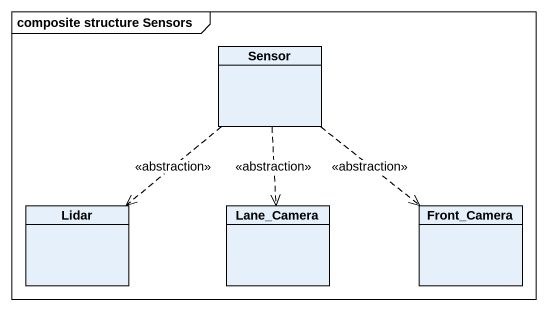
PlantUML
@startuml
mainframe composite structure Sensors
hide circle
hide empty members
class Sensor
class Lidar
class Lane_Camera
class Front_Camera
Sensor ..> Lidar : <<abstraction>>
Sensor ..> Lane_Camera : <<abstraction>>
Sensor ..> Front_Camera : <<abstraction>>
@enduml
